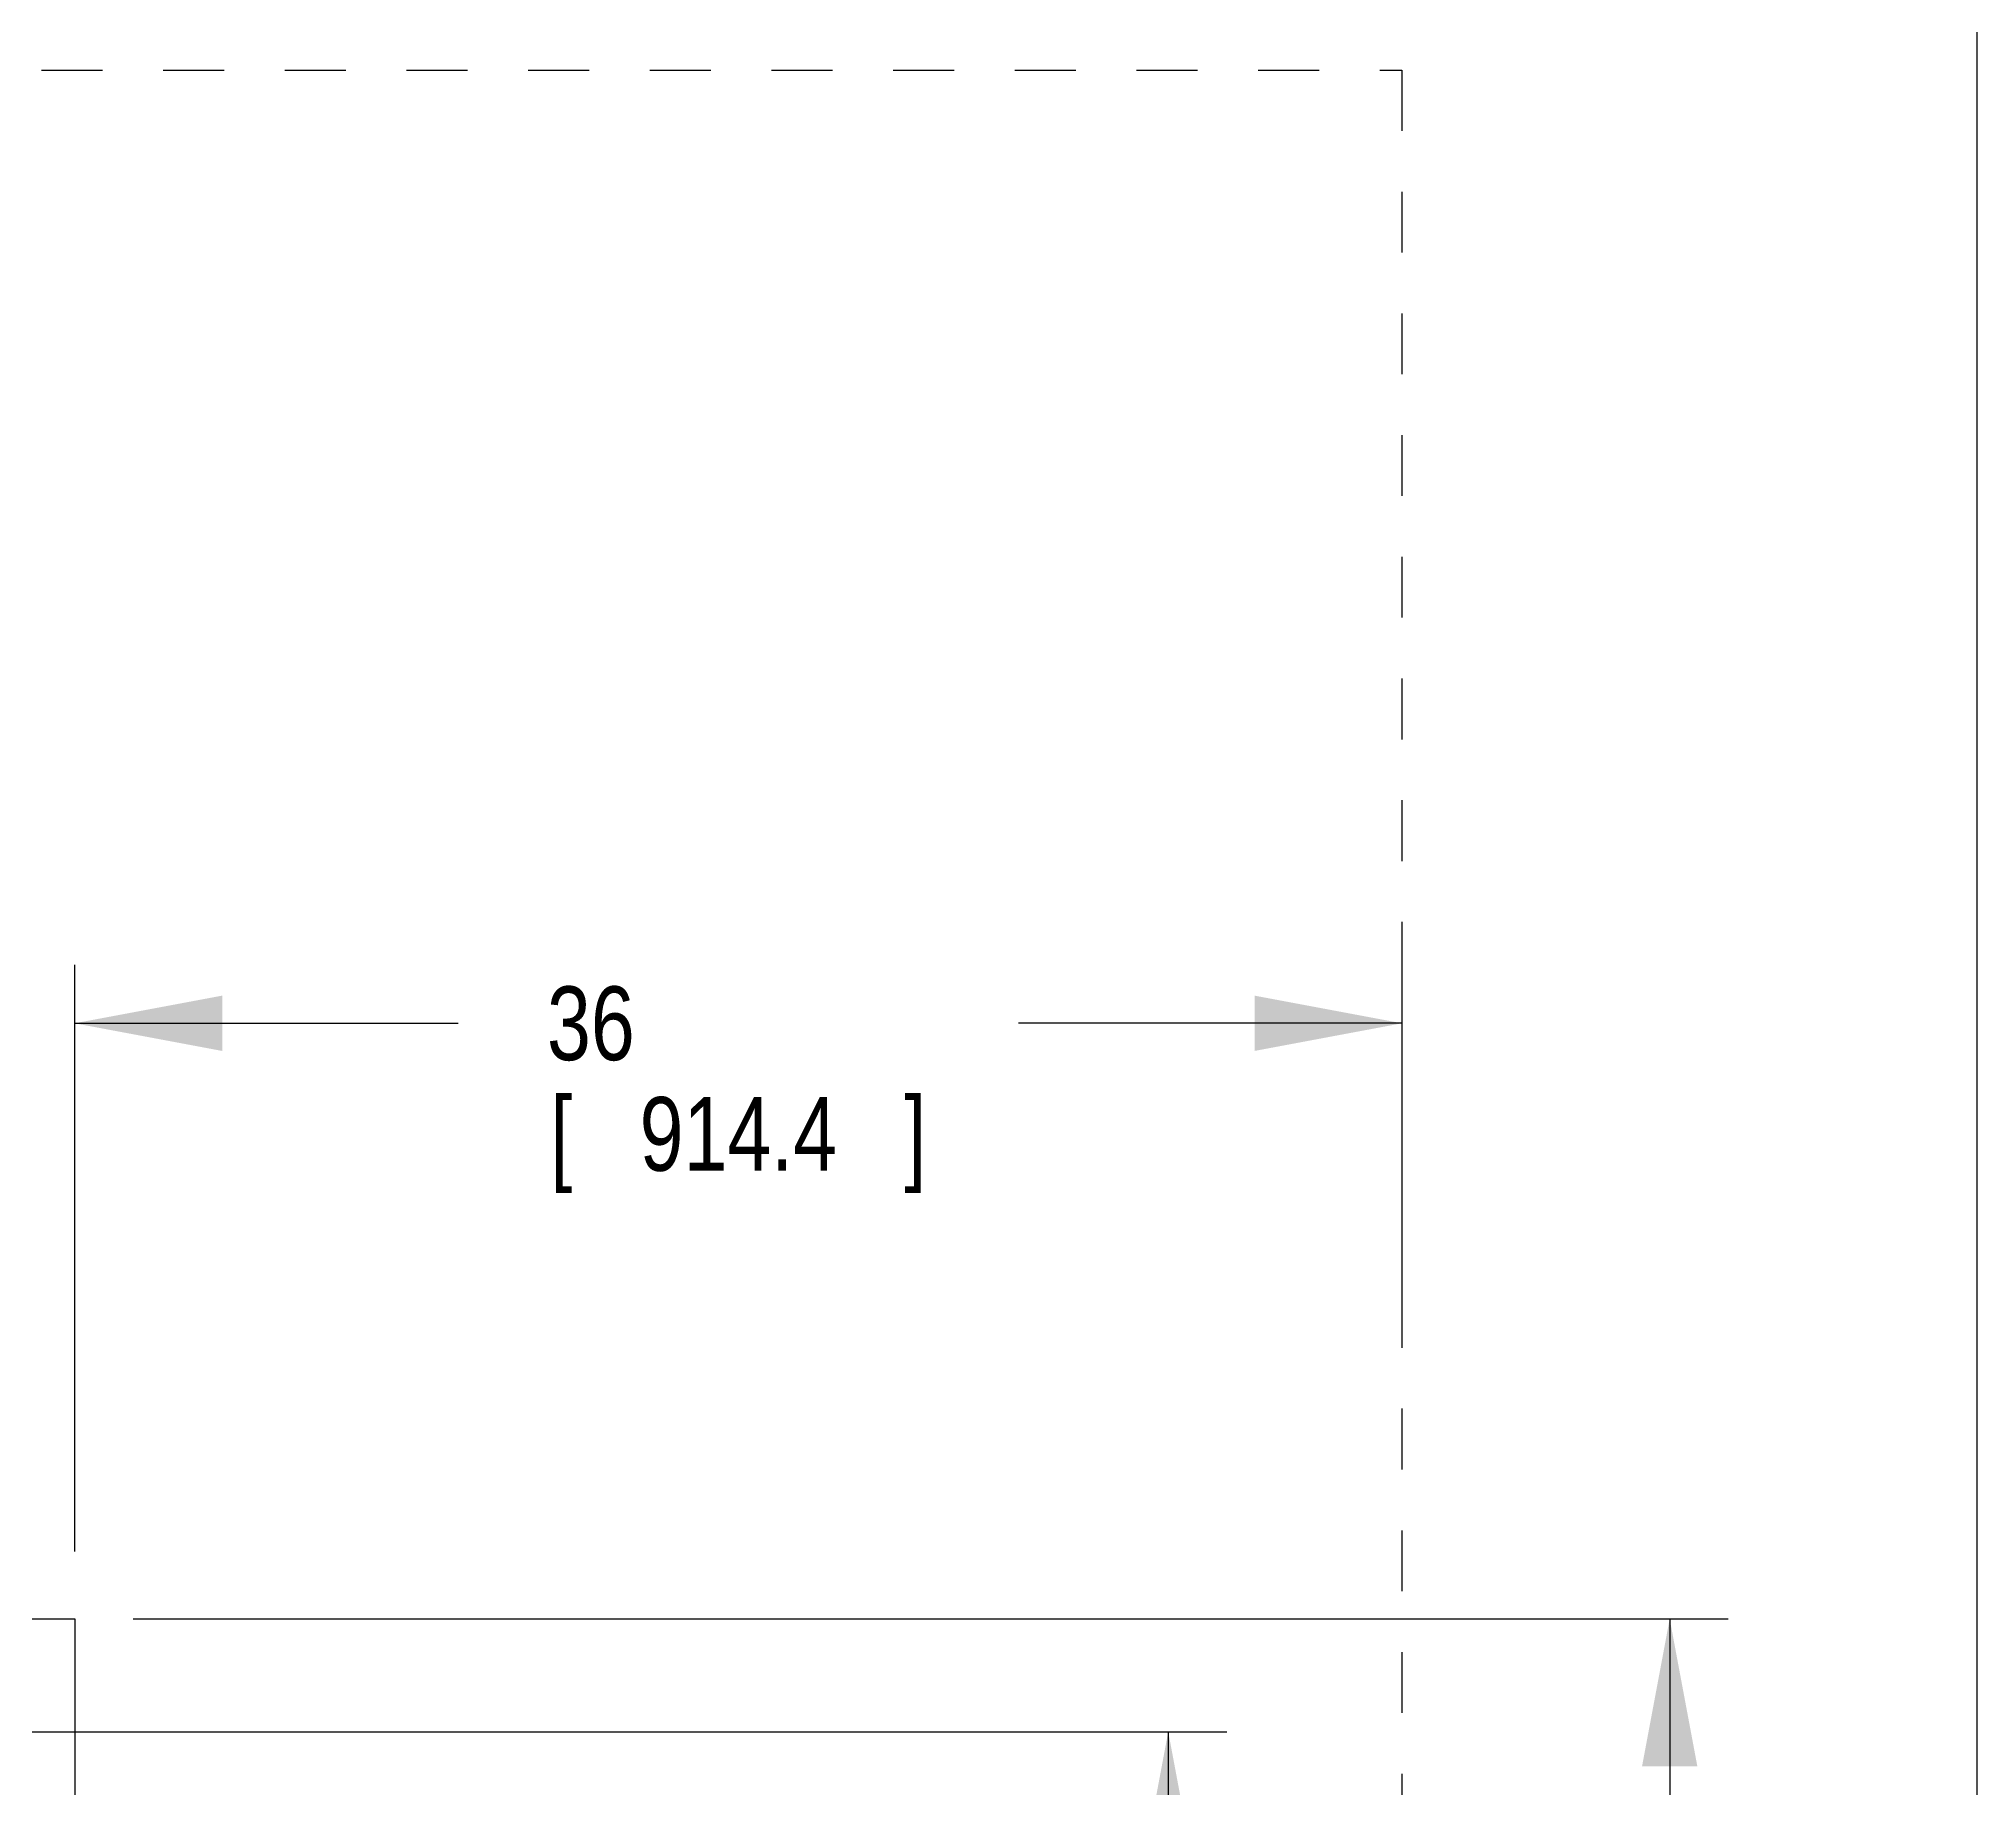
# Model space of a CAD drawing. Extents: x 0 to 300, y 0 to 250.
# Drawn here: x 247.4 to 300, y 165.2 to 212.7 of the extents above; entities that cross this region are included whole.
import ezdxf
from ezdxf.enums import TextEntityAlignment as Align

# ---------------------------------------------------------------- set-up
doc = ezdxf.new("R2010")
doc.units = 0
doc.header["$LTSCALE"] = 16.5
doc.linetypes.add('DASHED', pattern=[0.2, 0.1, -0.1])
doc.layers.get('0').update_dxf_attribs({"linetype": 'CONTINUOUS'})
for name, color, linetype in [('CURB-14-DIM', 6, 'CONTINUOUS'), ('CURB-24-DIM', 6, 'CONTINUOUS'), ('SERVCLEAR', 1, 'CONTINUOUS'), ('SERVCLRDIM', 1, 'CONTINUOUS'), ('UNIT-DIM', 7, 'CONTINUOUS'), ('UNIT-SOL', 7, 'CONTINUOUS')]:
    doc.layers.add(name, color=color, linetype=linetype)
doc.styles.get("Standard").update_dxf_attribs({"font": 'txt', "width": 0.8})
doc.dimstyles.get("Standard").update_dxf_attribs({"dimtxt": 0.18, "dimasz": 0.18, "dimexe": 0.18, "dimexo": 0.0625, "dimgap": 0.09, "dimtad": 0, "dimtih": 1, "dimtoh": 1, "dimzin": 0, "dimcen": 0.09, "dimazin": 3, "dimtfac": 1, "dimtofl": 0, "dimtmove": 0, "dimatfit": 3})

# ---------------------------------------------------------------- blocks, each defined once
blk = doc.blocks.new('_FILLED')
at = {"color": 0, "linetype": 'ByBlock'}
blk.add_solid([(0, 0), (-1, 0.1875), (-1, -0.1875)], dxfattribs=at)
blk = doc.blocks.new('*D9')
at = {"layer": 'UNIT-DIM', "color": 7, "linetype": 'CONTINUOUS'}
for p, q in [((249.985, 169.83), (293.247, 169.83)), ((291.659, 169.83), (291.659, 126.371)), ((291.659, 83.455), (291.659, 117.371)), ((249.985, 83.455), (293.247, 83.455))]:
    blk.add_line(p, q, dxfattribs=at)
at = {"layer": 'UNIT-DIM', "color": 7, "linetype": 'CONTINUOUS', "xscale": 4, "yscale": 4, "zscale": 4}
for p, rotation in [((291.659, 169.83), 90), ((291.659, 83.455), 270)]:
    blk.add_blockref('_FILLED', p, dxfattribs=dict(at, rotation=rotation))
at = {"layer": 'UNIT-DIM', "color": 7, "linetype": 'CONTINUOUS', "width": 0.8}
for s, p in [('86-3/8', (290.059, 122.371)), ('[', (286.059, 119.371)), (']', (297.259, 119.371)), ('2193.9', (291.659, 119.371))]:
    blk.add_text(s, height=2, dxfattribs=at).set_placement(p, align=Align.CENTER)
blk = doc.blocks.new('*D13')
at = {"layer": 'SERVCLRDIM', "color": 1, "linetype": 'CONTINUOUS'}
for p, q in [((248.398, 171.656), (248.398, 187.568)), ((284.398, 187.568), (284.398, 177.951)), ((248.398, 185.98), (258.798, 185.98)), ((284.398, 185.98), (273.998, 185.98))]:
    blk.add_line(p, q, dxfattribs=at)
at = {"layer": 'SERVCLRDIM', "color": 1, "linetype": 'CONTINUOUS', "xscale": 4, "yscale": 4, "zscale": 4, "rotation": 180}
blk.add_blockref('_FILLED', (248.398, 185.98), dxfattribs=at)
at = {"layer": 'SERVCLRDIM', "color": 1, "linetype": 'CONTINUOUS', "xscale": 4, "yscale": 4, "zscale": 4}
blk.add_blockref('_FILLED', (284.398, 185.98), dxfattribs=at)
at = {"layer": 'SERVCLRDIM', "color": 1, "linetype": 'CONTINUOUS', "width": 0.8}
for s, p in [('36', (262.398, 184.98)), ('[', (261.598, 181.98)), (']', (271.198, 181.98)), ('914.4', (266.398, 181.98))]:
    blk.add_text(s, height=2, dxfattribs=at).set_placement(p, align=Align.CENTER)
blk = doc.blocks.new('*D37')
at = {"layer": 'CURB-14-DIM', "color": 6, "linetype": 'CONTINUOUS'}
for p, q in [((246.588, 166.768), (279.645, 166.768)), ((278.058, 166.768), (278.058, 133.3)), ((278.058, 86.143), (278.058, 124.3)), ((246.588, 86.143), (279.645, 86.143))]:
    blk.add_line(p, q, dxfattribs=at)
at = {"layer": 'CURB-14-DIM', "color": 6, "linetype": 'CONTINUOUS', "xscale": 4, "yscale": 4, "zscale": 4}
for p, rotation in [((278.058, 166.768), 90), ((278.058, 86.143), 270)]:
    blk.add_blockref('_FILLED', p, dxfattribs=dict(at, rotation=rotation))
at = {"layer": 'CURB-14-DIM', "color": 6, "linetype": 'CONTINUOUS', "width": 0.8}
for s, p in [('80-5/8', (275.658, 129.3)), ('[', (271.658, 126.3)), ('2047.9', (277.258, 126.3)), (']', (282.858, 126.3))]:
    blk.add_text(s, height=2, dxfattribs=at).set_placement(p, align=Align.CENTER)
blk = doc.blocks.new('*D49')
at = {"layer": 'CURB-24-DIM', "color": 6, "linetype": 'CONTINUOUS'}
for p, q in [((246.588, 166.768), (279.645, 166.768)), ((278.058, 166.768), (278.058, 133.3)), ((278.058, 86.143), (278.058, 124.3)), ((246.588, 86.143), (279.645, 86.143))]:
    blk.add_line(p, q, dxfattribs=at)
at = {"layer": 'CURB-24-DIM', "color": 6, "linetype": 'CONTINUOUS', "xscale": 4, "yscale": 4, "zscale": 4}
for p, rotation in [((278.058, 166.768), 90), ((278.058, 86.143), 270)]:
    blk.add_blockref('_FILLED', p, dxfattribs=dict(at, rotation=rotation))
at = {"layer": 'CURB-24-DIM', "color": 6, "linetype": 'CONTINUOUS', "width": 0.8}
for s, p in [('80-5/8', (275.658, 129.3)), ('[', (271.658, 126.3)), ('2047.9', (277.258, 126.3)), (']', (282.858, 126.3))]:
    blk.add_text(s, height=2, dxfattribs=at).set_placement(p, align=Align.CENTER)

msp = doc.modelspace()

# ---------------------------------------------------------------- linework, layer by layer
at = {"color": 7, "linetype": 'CONTINUOUS'}
msp.add_line((300, 0), (300, 250), dxfattribs=at)
at = {"layer": 'SERVCLEAR', "color": 1, "linetype": 'DASHED'}
for p, q in [((0, 211.83), (284.398, 211.83)), ((284.398, 211.83), (284.398, 41.455))]:
    msp.add_line(p, q, dxfattribs=at)
at = {"layer": 'UNIT-SOL', "color": 7, "linetype": 'CONTINUOUS'}
for p, q in [((120.5, 169.83), (248.398, 169.83)), ((248.398, 169.83), (248.398, 83.455))]:
    msp.add_line(p, q, dxfattribs=at)

# ---------------------------------------------------------------- dimensions: what is measured, and where the dimension line sits
at = {"layer": 'CURB-14-DIM', "color": 6, "linetype": 'CONTINUOUS'}
dim = msp.add_linear_dim(base=(278.05779701, 166.767966651), p1=(245, 86.142966651), p2=(245, 166.767966651), angle=90, dimstyle='Standard', dxfattribs=at)
dim.commit()
dim.dimension.update_dxf_attribs({"geometry": '*D37', "text_midpoint": (277.25779701, 128.800345577), "dimtype": 128})
at = {"layer": 'CURB-24-DIM', "color": 6, "linetype": 'CONTINUOUS'}
dim = msp.add_linear_dim(base=(278.05779701, 166.767966651), p1=(245, 86.142966651), p2=(245, 166.767966651), angle=90, dimstyle='Standard', dxfattribs=at)
dim.commit()
dim.dimension.update_dxf_attribs({"geometry": '*D49', "text_midpoint": (277.25779701, 128.800345577), "dimtype": 128})
at = {"layer": 'SERVCLRDIM', "color": 1, "linetype": 'CONTINUOUS'}
dim = msp.add_linear_dim(base=(284.398, 185.98), p1=(248.398, 170.068), p2=(284.398, 176.364), dimstyle='Standard', dxfattribs=at)
dim.commit()
dim.dimension.update_dxf_attribs({"geometry": '*D13', "text_midpoint": (266.398, 184.48), "dimtype": 128})
at = {"layer": 'UNIT-DIM', "color": 7, "linetype": 'CONTINUOUS'}
dim = msp.add_linear_dim(base=(291.659194366, 169.830467169), p1=(248.397513313, 83.455467169), p2=(248.397513313, 169.830467169), angle=90, dimstyle='Standard', dxfattribs=at)
dim.commit()
dim.dimension.update_dxf_attribs({"geometry": '*D9', "text_midpoint": (291.659194366, 121.871410049), "dimtype": 128})

doc.saveas('drawing.dxf')
